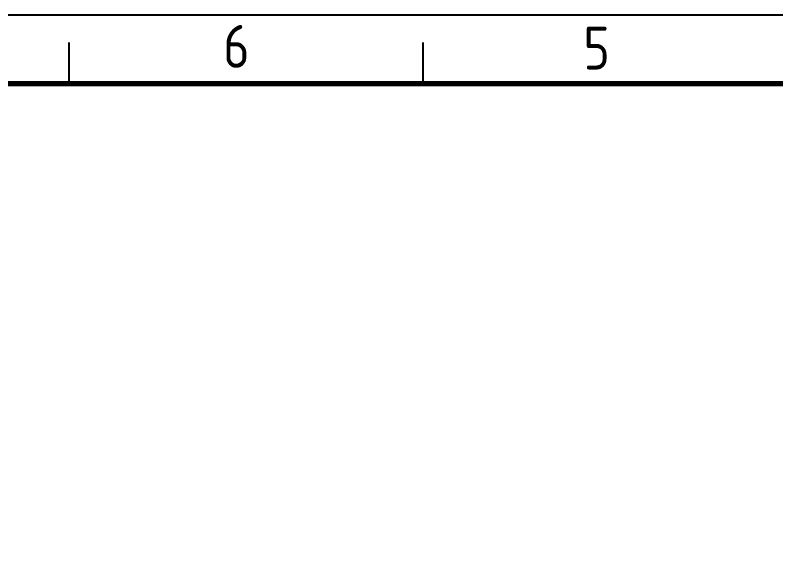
# Model space of a CAD drawing. Header units: millimetres. Extents: x 1580 to 3807, y -141 to 840.
# Drawn here: x 1726.3 to 1873, y 162.6 to 266.2 of the extents above; entities that cross this region are included whole.
import ezdxf

# ---------------------------------------------------------------- set-up
doc = ezdxf.new("R2010")
doc.units = ezdxf.units.MM
doc.layers.add('others', color=7, linetype='Continuous')
doc.styles.add('slb', font='gbenor.shx', dxfattribs={"bigfont": 'gbcbig.shx'})

msp = doc.modelspace()

# ---------------------------------------------------------------- linework, layer by layer
at = {"color": 0}
for points in [[(1736.635, 260.956), (1736.635, 253.028)], [(1804.915, 260.956), (1804.915, 253.028)]]:
    msp.add_lwpolyline(points, dxfattribs=at)
at = {"layer": 'Defpoints', "color": 0}
msp.add_line((2166.784, 266.241), (1579.607, 266.244), dxfattribs=at)
at = {"layer": 'others', "color": 0, "const_width": 1.057}
msp.add_lwpolyline([(2154.584, -127.85), (1591.805, -127.85), (1591.805, 253.028), (2154.584, 253.028)], close=True, dxfattribs=at)

# ---------------------------------------------------------------- texts
at = {"color": 0, "style": 'slb'}
for s, p in [('6', (1766.408, 256.098)), ('5', (1835.872, 255.77))]:
    msp.add_text(s, height=8.27, dxfattribs=at).set_placement(p)

doc.saveas('drawing.dxf')
